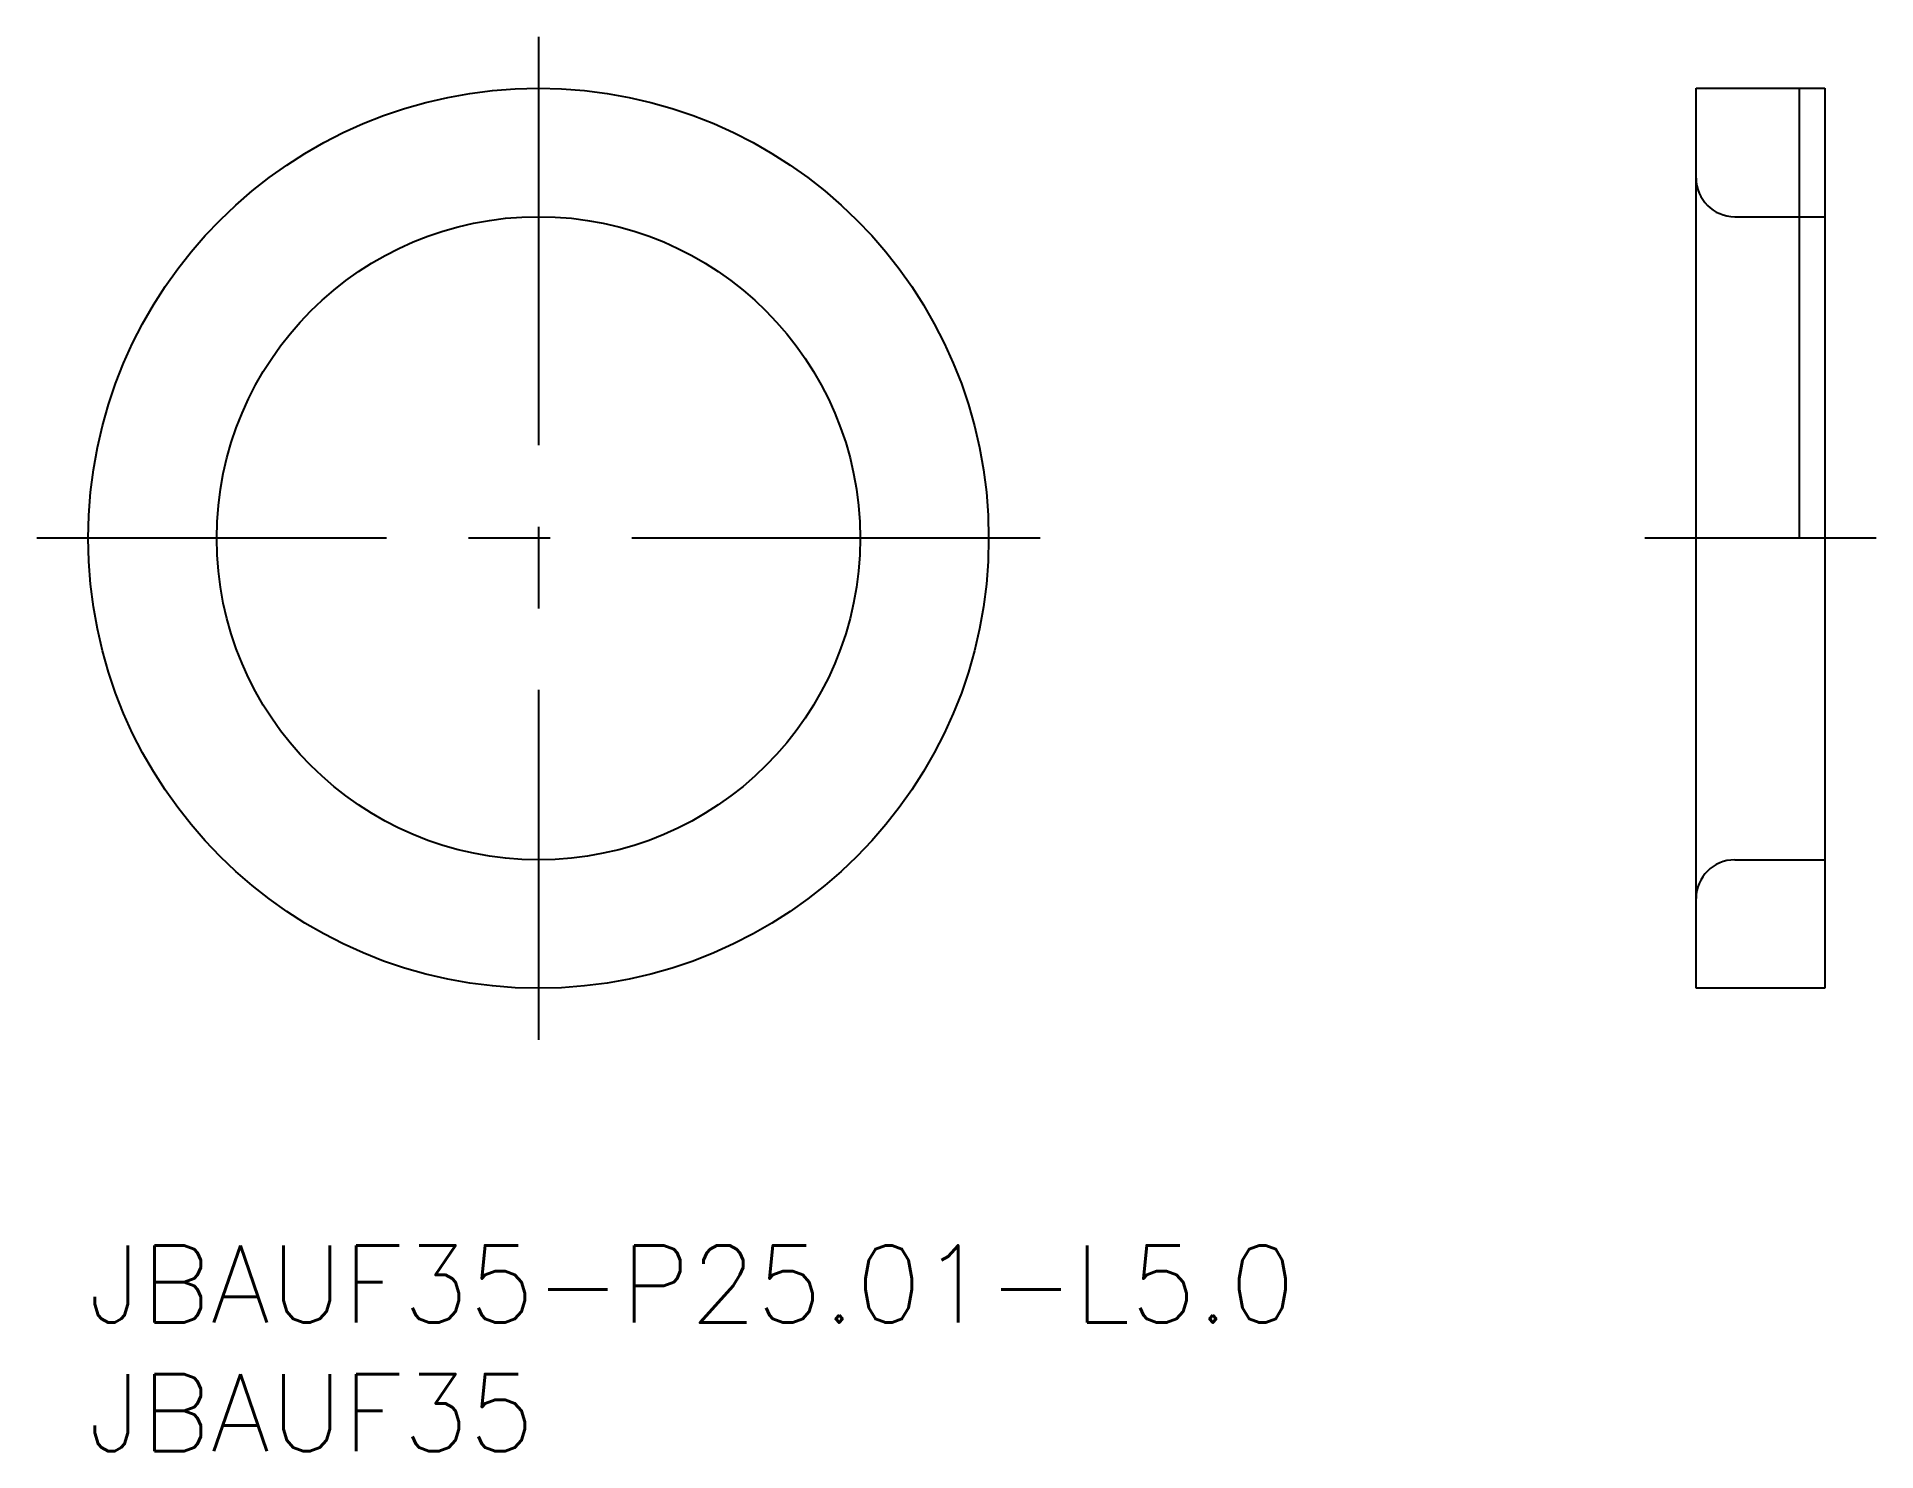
# Model space of a CAD drawing. Extents: x -2 to 69.5, y -8 to 47.
import ezdxf

# ---------------------------------------------------------------- set-up
doc = ezdxf.new("R2010")
doc.units = 0
doc.header["$LTSCALE"] = 0.5
doc.linetypes.add('CENTER', pattern=[50.8, 31.75, -6.35, 6.35, -6.35])
doc.linetypes.add('DASHED', pattern=[19.05, 12.7, -6.35])
for name, color, linetype in [('MSM_CENTER', 1, 'CENTER'), ('MSM_CONTINUOUS', 7, 'CONTINUOUS'), ('MSM_DASHED', 4, 'DASHED'), ('MSM_NARROW', 5, 'CONTINUOUS'), ('MSM_PART_NUMBER', 7, 'CONTINUOUS')]:
    doc.layers.add(name, color=color, linetype=linetype)
doc.styles.get("Standard").update_dxf_attribs({"font": 'txt.shx', "height": 3, "bigfont": 'bigfont.shx'})

# ---------------------------------------------------------------- blocks, each defined once
blk = doc.blocks.new('*U2')
at = {"layer": 'MSM_PART_NUMBER'}
blk.add_text('JBAUF35-P25.01-L5.0', height=3, dxfattribs=at).set_placement((0, -3))
blk = doc.blocks.new('*U3')
at = {"layer": 'MSM_PART_NUMBER'}
blk.add_text('JBAUF35', height=3, dxfattribs=at).set_placement((0, -8))

msp = doc.modelspace()

# ---------------------------------------------------------------- linework, layer by layer
at = {"layer": 'MSM_CENTER'}
for p, q in [((17.5, 47), (17.5, 8)), ((37, 27.5), (-2, 27.5)), ((69.5, 27.5), (60.5, 27.5))]:
    msp.add_line(p, q, dxfattribs=at)
at = {"layer": 'MSM_CONTINUOUS'}
for p, q in [((62.5, 45), (67.5, 45)), ((62.5, 10), (62.5, 45)), ((67.5, 45), (67.5, 10)), ((64, 14.995), (67.5, 14.995)), ((67.5, 10), (62.5, 10))]:
    msp.add_line(p, q, dxfattribs=at)
for radius in [17.5, 12.505]:
    msp.add_circle((17.5, 27.5), radius, dxfattribs=at)
msp.add_arc((64, 13.495), 1.5, 90, 180, dxfattribs=at)
at = {"layer": 'MSM_DASHED'}
msp.add_line((64, 40.005), (67.5, 40.005), dxfattribs=at)
msp.add_arc((64, 41.505), 1.5, 180, 270, dxfattribs=at)
at = {"layer": 'MSM_NARROW'}
msp.add_line((66.5, 45), (66.5, 27.5), dxfattribs=at)

# ---------------------------------------------------------------- block references
at = {"layer": 'MSM_CONTINUOUS'}
for name in ['*U2', '*U3']:
    msp.add_blockref(name, (0, 0), dxfattribs=at)

doc.saveas('drawing.dxf')
